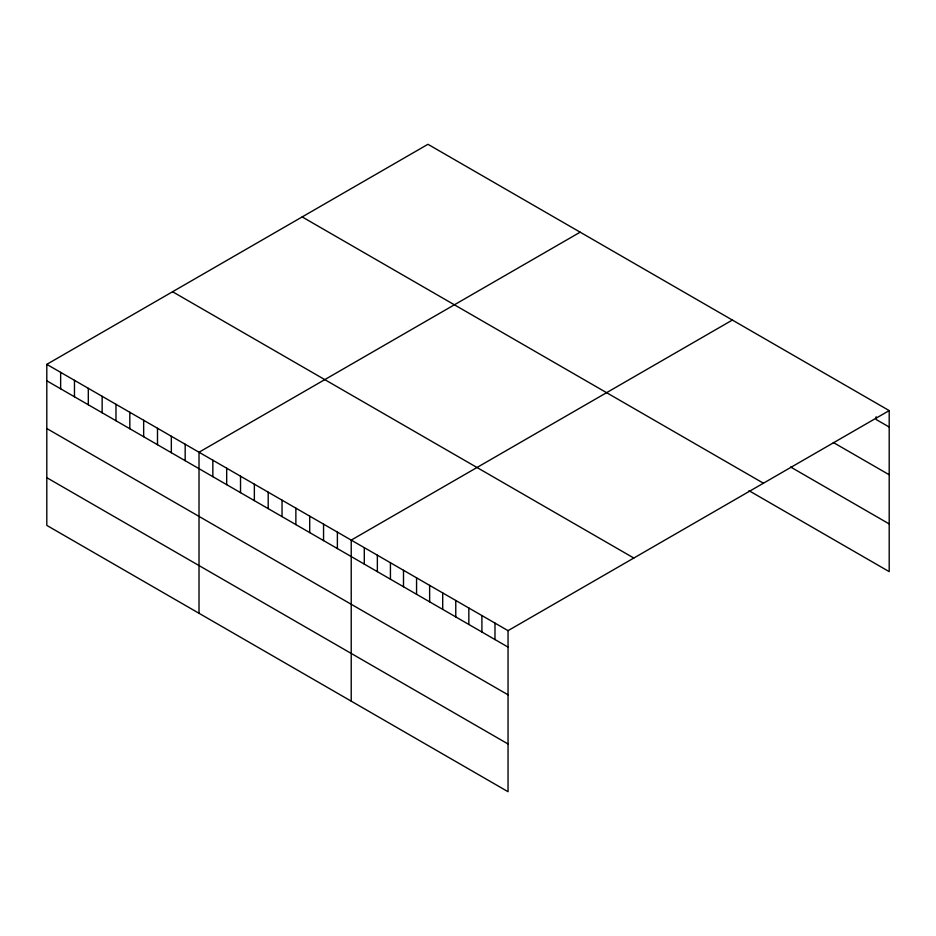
<?xml version="1.0" encoding="UTF-8"?>
<svg xmlns="http://www.w3.org/2000/svg" width="936" height="936" viewBox="0 0 936 936"><rect width="100%" height="100%" fill="white"/><g stroke="black" fill="none" stroke-linecap="round" stroke-linejoin="round"><path stroke-width="1.4" d="M46.8 364.361L508.049 630.653L508.049 791.704L46.8 525.4L46.8 364.361L427.951 144.296L889.2 410.6L889.2 571.639L749.011 490.698M580.168 232.175L199.017 452.24L199.017 613.279M732.373 320.053L351.222 540.119L351.222 701.158M508.049 630.653L889.2 410.6M889.2 427.038L876.131 419.503L876.131 416.754M833.356 442.517L889.2 474.763M790.592 466.994L889.2 523.926M302.176 216.918L763.425 483.222M172.575 291.739L633.824 558.043M46.8 380.8L508.049 647.104M46.8 428.524L508.049 694.816M46.8 477.688L508.049 743.98M494.98 623.107L494.98 639.557M481.911 615.572L481.911 632.011M468.842 608.026L468.842 624.464M455.774 600.479L455.774 616.918M442.705 592.933L442.705 609.371M429.636 585.386L429.636 601.825M416.567 577.84L416.567 594.278M403.498 570.293L403.498 586.743M390.429 562.747L390.429 579.197M377.36 555.2L377.36 571.65M364.291 547.665L364.291 564.104M337.381 532.128L337.381 548.566M323.552 524.137L323.552 540.575M309.711 516.145L309.711 532.596M295.87 508.154L295.87 524.605M282.04 500.175L282.04 516.613M268.199 492.184L268.199 508.622M254.358 484.193L254.358 500.631M240.529 476.202L240.529 492.652M226.688 468.211L226.688 484.661M212.846 460.231L212.846 476.67M185.176 444.249L185.176 460.688M171.335 436.258L171.335 452.696M157.494 428.267L157.494 444.717M143.664 420.276L143.664 436.726M129.823 412.296L129.823 428.735M115.982 404.305L115.982 420.744M102.153 396.314L102.153 412.753M88.312 388.323L88.312 404.773M74.47 380.332L74.47 396.782M60.641 372.352L60.641 388.791"/></g></svg>
